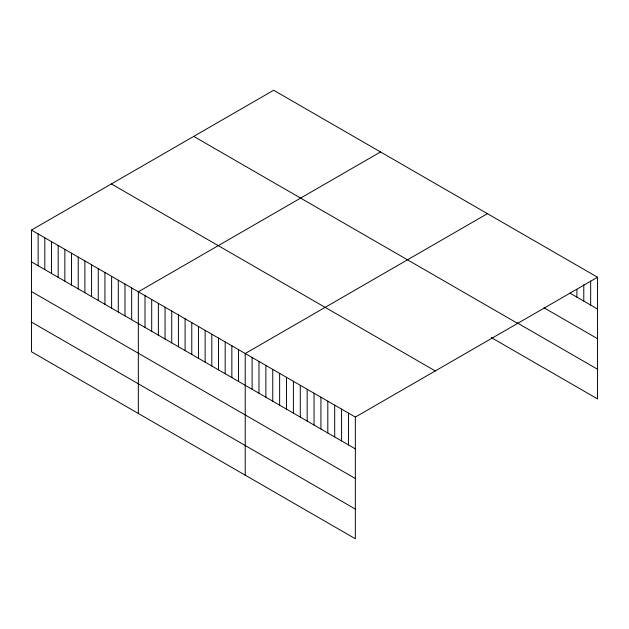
<?xml version="1.0" encoding="UTF-8"?>
<svg xmlns="http://www.w3.org/2000/svg" width="629" height="629" viewBox="0 0 629 629"><rect width="100%" height="100%" fill="white"/><g stroke="black" fill="none" stroke-linecap="round" stroke-linejoin="round"><path stroke-width="0.94" d="M31.45 230.08L355.346 417.082L355.346 538.754L31.45 351.753L31.45 230.08L273.654 90.246L597.55 277.247L597.55 398.92L491.249 337.545M380.537 151.959L138.333 291.793L138.333 413.465M487.428 213.663L245.224 353.506L245.224 475.17M355.346 417.082L597.55 277.247M570.016 293.145L597.55 309.043M544.014 307.793L597.55 338.701M517.25 322.897L597.55 369.254M193.724 136.391L517.62 323.392M111.38 183.935L435.276 370.937M31.45 261.876L355.346 448.878M31.45 291.534L355.346 478.535M31.45 322.095L355.346 509.097M590.67 280.982L590.67 305.065M583.783 284.717L583.783 301.094M576.903 289.411L576.903 297.116M348.466 413.111L348.466 444.9M341.578 409.133L341.578 440.929M334.699 405.162L334.699 436.951M327.811 401.184L327.811 432.98M320.932 397.214L320.932 429.009M314.052 393.243L314.052 425.031M307.164 389.265L307.164 421.06M300.285 385.294L300.285 417.082M293.397 381.316L293.397 413.111M286.517 377.345L286.517 409.141M279.638 373.374L279.638 405.162M272.75 369.396L272.75 401.192M265.87 365.425L265.87 397.214M258.983 361.447L258.983 393.243M252.103 357.476L252.103 389.272M238.54 349.645L238.54 381.441M231.857 345.785L231.857 377.581M225.182 341.932L225.182 373.728M218.499 338.072L218.499 369.868M211.816 334.219L211.816 366.015M205.14 330.359L205.14 362.155M198.457 326.506L198.457 358.294M191.782 322.646L191.782 354.442M185.099 318.793L185.099 350.581M178.416 314.932L178.416 346.728M171.741 311.08L171.741 342.868M165.057 307.219L165.057 339.015M158.374 303.367L158.374 335.155M151.699 299.506L151.699 331.302M145.016 295.646L145.016 327.442M131.658 287.933L131.658 319.729M124.974 284.08L124.974 315.876M118.291 280.219L118.291 312.015M111.616 276.367L111.616 308.155M104.933 272.506L104.933 304.302M98.25 268.654L98.25 300.442M91.575 264.793L91.575 296.589M84.891 260.941L84.891 292.729M78.216 257.08L78.216 288.876M71.533 253.228L71.533 285.016M64.85 249.367L64.85 281.163M58.175 245.507L58.175 277.303M51.492 241.654L51.492 273.45M44.808 237.793L44.808 269.589M38.133 233.941L38.133 265.737"/></g></svg>
